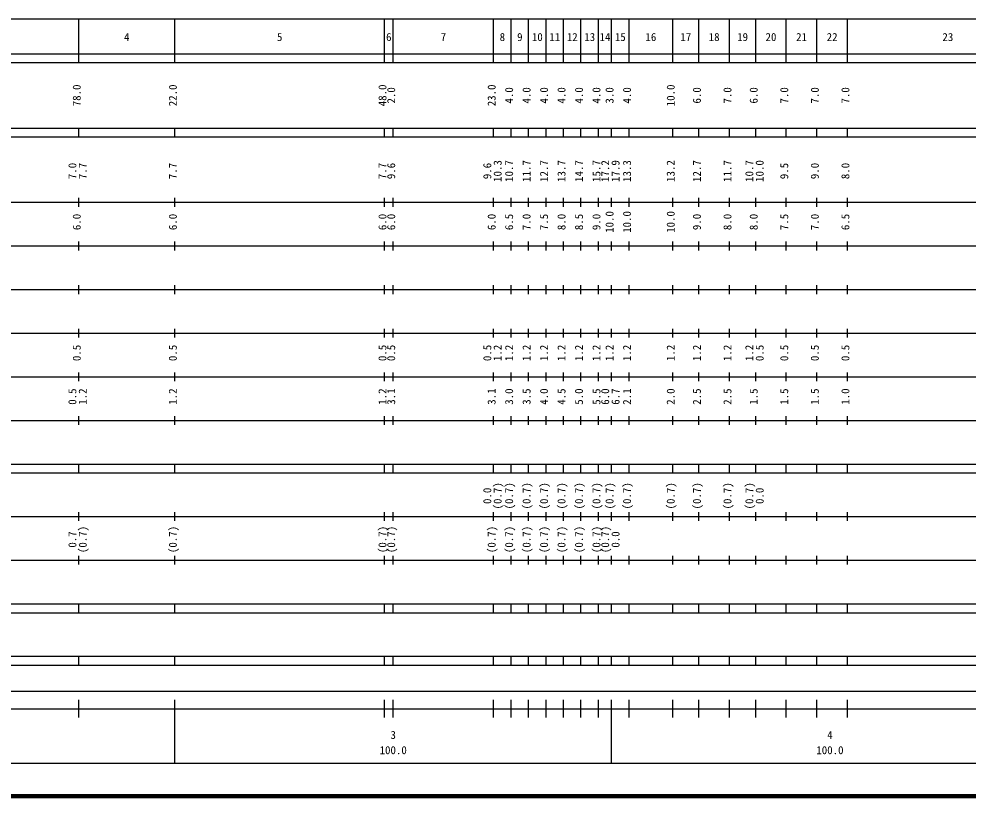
# Model space of a CAD drawing. Units: millimetres on the paper, enlarged 1000 times. Extents: x 40000 to 680000, y 20000 to 380000.
# Drawn here: x 232319 to 449845, y 20000 to 198000 of the extents above; entities that cross this region are included whole.
import ezdxf
from ezdxf.enums import TextEntityAlignment as Align

# ---------------------------------------------------------------- set-up
doc = ezdxf.new("R2010")
doc.units = ezdxf.units.MM
doc.header["$LTSCALE"] = 1000
doc.layers.add('S-TTL', color=2, linetype='Continuous', lineweight=140)
doc.layers.add('S-TTL-BAND', color=7, linetype='Continuous', lineweight=25)
doc.styles.add('ＭＳ ゴシック', font='')
doc.styles.get('ＭＳ ゴシック').set_extended_font_data('MS Gothic')

msp = doc.modelspace()

# ---------------------------------------------------------------- linework, layer by layer
at = {"layer": 'S-TTL'}
msp.add_line((40000, 20000), (680000, 20000), dxfattribs=at)
at = {"layer": 'S-TTL-BAND'}
for p, q in [((68000, 198000), (579000, 198000)), ((246000, 188000), (246000, 198000)), ((268000, 188000), (268000, 198000)), ((316000, 188000), (316000, 198000)), ((318000, 188000), (318000, 198000)), ((341000, 188000), (341000, 198000)), ((345000, 188000), (345000, 198000)), ((349000, 188000), (349000, 198000)), ((353000, 188000), (353000, 198000)), ((357000, 188000), (357000, 198000)), ((361000, 188000), (361000, 198000)), ((365000, 188000), (365000, 198000)), ((368000, 188000), (368000, 198000)), ((372000, 188000), (372000, 198000)), ((382000, 188000), (382000, 198000)), ((388000, 188000), (388000, 198000)), ((395000, 188000), (395000, 198000)), ((401000, 188000), (401000, 198000)), ((408000, 188000), (408000, 198000)), ((415000, 188000), (415000, 198000)), ((422000, 188000), (422000, 198000)), ((40000, 190000), (579000, 190000)), ((40000, 188000), (579000, 188000)), ((40000, 173000), (579000, 173000)), ((246000, 171000), (246000, 173000)), ((268000, 171000), (268000, 173000)), ((316000, 171000), (316000, 173000)), ((318000, 171000), (318000, 173000)), ((341000, 171000), (341000, 173000)), ((345000, 171000), (345000, 173000)), ((349000, 171000), (349000, 173000)), ((353000, 171000), (353000, 173000)), ((357000, 171000), (357000, 173000)), ((361000, 171000), (361000, 173000)), ((365000, 171000), (365000, 173000)), ((368000, 171000), (368000, 173000)), ((372000, 171000), (372000, 173000)), ((382000, 171000), (382000, 173000)), ((388000, 171000), (388000, 173000)), ((395000, 171000), (395000, 173000)), ((401000, 171000), (401000, 173000)), ((408000, 171000), (408000, 173000)), ((415000, 171000), (415000, 173000)), ((422000, 171000), (422000, 173000)), ((40000, 171000), (579000, 171000)), ((246000, 155000), (246000, 157000)), ((268000, 155000), (268000, 157000)), ((316000, 155000), (316000, 157000)), ((318000, 155000), (318000, 157000)), ((341000, 155000), (341000, 157000)), ((345000, 155000), (345000, 157000)), ((349000, 155000), (349000, 157000)), ((353000, 155000), (353000, 157000)), ((357000, 155000), (357000, 157000)), ((361000, 155000), (361000, 157000)), ((365000, 155000), (365000, 157000)), ((368000, 155000), (368000, 157000)), ((372000, 155000), (372000, 157000)), ((382000, 155000), (382000, 157000)), ((388000, 155000), (388000, 157000)), ((395000, 155000), (395000, 157000)), ((401000, 155000), (401000, 157000)), ((408000, 155000), (408000, 157000)), ((415000, 155000), (415000, 157000)), ((422000, 155000), (422000, 157000)), ((40000, 156000), (579000, 156000)), ((46000, 146000), (579000, 146000)), ((246000, 145000), (246000, 147000)), ((268000, 145000), (268000, 147000)), ((316000, 145000), (316000, 147000)), ((318000, 145000), (318000, 147000)), ((341000, 145000), (341000, 147000)), ((345000, 145000), (345000, 147000)), ((349000, 145000), (349000, 147000)), ((353000, 145000), (353000, 147000)), ((357000, 145000), (357000, 147000)), ((361000, 145000), (361000, 147000)), ((365000, 145000), (365000, 147000)), ((368000, 145000), (368000, 147000)), ((372000, 145000), (372000, 147000)), ((382000, 145000), (382000, 147000)), ((388000, 145000), (388000, 147000)), ((395000, 145000), (395000, 147000)), ((401000, 145000), (401000, 147000)), ((408000, 145000), (408000, 147000)), ((415000, 145000), (415000, 147000)), ((422000, 145000), (422000, 147000)), ((52000, 136000), (579000, 136000)), ((246000, 135000), (246000, 137000)), ((268000, 135000), (268000, 137000)), ((316000, 135000), (316000, 137000)), ((318000, 135000), (318000, 137000)), ((341000, 135000), (341000, 137000)), ((345000, 135000), (345000, 137000)), ((349000, 135000), (349000, 137000)), ((353000, 135000), (353000, 137000)), ((357000, 135000), (357000, 137000)), ((361000, 135000), (361000, 137000)), ((365000, 135000), (365000, 137000)), ((368000, 135000), (368000, 137000)), ((372000, 135000), (372000, 137000)), ((382000, 135000), (382000, 137000)), ((388000, 135000), (388000, 137000)), ((395000, 135000), (395000, 137000)), ((401000, 135000), (401000, 137000)), ((408000, 135000), (408000, 137000)), ((415000, 135000), (415000, 137000)), ((422000, 135000), (422000, 137000)), ((246000, 125000), (246000, 127000)), ((268000, 125000), (268000, 127000)), ((316000, 125000), (316000, 127000)), ((318000, 125000), (318000, 127000)), ((341000, 125000), (341000, 127000)), ((345000, 125000), (345000, 127000)), ((349000, 125000), (349000, 127000)), ((353000, 125000), (353000, 127000)), ((357000, 125000), (357000, 127000)), ((361000, 125000), (361000, 127000)), ((365000, 125000), (365000, 127000)), ((368000, 125000), (368000, 127000)), ((372000, 125000), (372000, 127000)), ((382000, 125000), (382000, 127000)), ((388000, 125000), (388000, 127000)), ((395000, 125000), (395000, 127000)), ((401000, 125000), (401000, 127000)), ((408000, 125000), (408000, 127000)), ((415000, 125000), (415000, 127000)), ((422000, 125000), (422000, 127000)), ((46000, 126000), (579000, 126000)), ((52000, 116000), (579000, 116000)), ((246000, 115000), (246000, 117000)), ((268000, 115000), (268000, 117000)), ((316000, 115000), (316000, 117000)), ((318000, 115000), (318000, 117000)), ((341000, 115000), (341000, 117000)), ((345000, 115000), (345000, 117000)), ((349000, 115000), (349000, 117000)), ((353000, 115000), (353000, 117000)), ((357000, 115000), (357000, 117000)), ((361000, 115000), (361000, 117000)), ((365000, 115000), (365000, 117000)), ((368000, 115000), (368000, 117000)), ((372000, 115000), (372000, 117000)), ((382000, 115000), (382000, 117000)), ((388000, 115000), (388000, 117000)), ((395000, 115000), (395000, 117000)), ((401000, 115000), (401000, 117000)), ((408000, 115000), (408000, 117000)), ((415000, 115000), (415000, 117000)), ((422000, 115000), (422000, 117000)), ((246000, 105000), (246000, 107000)), ((268000, 105000), (268000, 107000)), ((316000, 105000), (316000, 107000)), ((318000, 105000), (318000, 107000)), ((341000, 105000), (341000, 107000)), ((345000, 105000), (345000, 107000)), ((349000, 105000), (349000, 107000)), ((353000, 105000), (353000, 107000)), ((357000, 105000), (357000, 107000)), ((361000, 105000), (361000, 107000)), ((365000, 105000), (365000, 107000)), ((368000, 105000), (368000, 107000)), ((372000, 105000), (372000, 107000)), ((382000, 105000), (382000, 107000)), ((388000, 105000), (388000, 107000)), ((395000, 105000), (395000, 107000)), ((401000, 105000), (401000, 107000)), ((408000, 105000), (408000, 107000)), ((415000, 105000), (415000, 107000)), ((422000, 105000), (422000, 107000)), ((46000, 106000), (579000, 106000)), ((40000, 96000), (579000, 96000)), ((246000, 94000), (246000, 96000)), ((268000, 94000), (268000, 96000)), ((316000, 94000), (316000, 96000)), ((318000, 94000), (318000, 96000)), ((341000, 94000), (341000, 96000)), ((345000, 94000), (345000, 96000)), ((349000, 94000), (349000, 96000)), ((353000, 94000), (353000, 96000)), ((357000, 94000), (357000, 96000)), ((361000, 94000), (361000, 96000)), ((365000, 94000), (365000, 96000)), ((368000, 94000), (368000, 96000)), ((372000, 94000), (372000, 96000)), ((382000, 94000), (382000, 96000)), ((388000, 94000), (388000, 96000)), ((395000, 94000), (395000, 96000)), ((401000, 94000), (401000, 96000)), ((408000, 94000), (408000, 96000)), ((415000, 94000), (415000, 96000)), ((422000, 94000), (422000, 96000)), ((40000, 94000), (579000, 94000)), ((246000, 83000), (246000, 85000)), ((268000, 83000), (268000, 85000)), ((316000, 83000), (316000, 85000)), ((318000, 83000), (318000, 85000)), ((341000, 83000), (341000, 85000)), ((345000, 83000), (345000, 85000)), ((349000, 83000), (349000, 85000)), ((353000, 83000), (353000, 85000)), ((357000, 83000), (357000, 85000)), ((361000, 83000), (361000, 85000)), ((365000, 83000), (365000, 85000)), ((368000, 83000), (368000, 85000)), ((372000, 83000), (372000, 85000)), ((382000, 83000), (382000, 85000)), ((388000, 83000), (388000, 85000)), ((395000, 83000), (395000, 85000)), ((401000, 83000), (401000, 85000)), ((408000, 83000), (408000, 85000)), ((415000, 83000), (415000, 85000)), ((422000, 83000), (422000, 85000)), ((49000, 84000), (579000, 84000)), ((40000, 74000), (579000, 74000)), ((246000, 73000), (246000, 75000)), ((268000, 73000), (268000, 75000)), ((316000, 73000), (316000, 75000)), ((318000, 73000), (318000, 75000)), ((341000, 73000), (341000, 75000)), ((345000, 73000), (345000, 75000)), ((349000, 73000), (349000, 75000)), ((353000, 73000), (353000, 75000)), ((357000, 73000), (357000, 75000)), ((361000, 73000), (361000, 75000)), ((365000, 73000), (365000, 75000)), ((368000, 73000), (368000, 75000)), ((372000, 73000), (372000, 75000)), ((382000, 73000), (382000, 75000)), ((388000, 73000), (388000, 75000)), ((395000, 73000), (395000, 75000)), ((401000, 73000), (401000, 75000)), ((408000, 73000), (408000, 75000)), ((415000, 73000), (415000, 75000)), ((422000, 73000), (422000, 75000)), ((40000, 64000), (579000, 64000)), ((246000, 62000), (246000, 64000)), ((268000, 62000), (268000, 64000)), ((316000, 62000), (316000, 64000)), ((318000, 62000), (318000, 64000)), ((341000, 62000), (341000, 64000)), ((345000, 62000), (345000, 64000)), ((349000, 62000), (349000, 64000)), ((353000, 62000), (353000, 64000)), ((357000, 62000), (357000, 64000)), ((361000, 62000), (361000, 64000)), ((365000, 62000), (365000, 64000)), ((368000, 62000), (368000, 64000)), ((372000, 62000), (372000, 64000)), ((382000, 62000), (382000, 64000)), ((388000, 62000), (388000, 64000)), ((395000, 62000), (395000, 64000)), ((401000, 62000), (401000, 64000)), ((408000, 62000), (408000, 64000)), ((415000, 62000), (415000, 64000)), ((422000, 62000), (422000, 64000)), ((40000, 62000), (579000, 62000)), ((40000, 52000), (579000, 52000)), ((246000, 50000), (246000, 52000)), ((268000, 50000), (268000, 52000)), ((316000, 50000), (316000, 52000)), ((318000, 50000), (318000, 52000)), ((341000, 50000), (341000, 52000)), ((345000, 50000), (345000, 52000)), ((349000, 50000), (349000, 52000)), ((353000, 50000), (353000, 52000)), ((357000, 50000), (357000, 52000)), ((361000, 50000), (361000, 52000)), ((365000, 50000), (365000, 52000)), ((368000, 50000), (368000, 52000)), ((372000, 50000), (372000, 52000)), ((382000, 50000), (382000, 52000)), ((388000, 50000), (388000, 52000)), ((395000, 50000), (395000, 52000)), ((401000, 50000), (401000, 52000)), ((408000, 50000), (408000, 52000)), ((415000, 50000), (415000, 52000)), ((422000, 50000), (422000, 52000)), ((40000, 50000), (579000, 50000)), ((71000, 44000), (565000, 44000)), ((246000, 38000), (246000, 42000)), ((268000, 27500), (268000, 42000)), ((316000, 38000), (316000, 42000)), ((318000, 38000), (318000, 42000)), ((341000, 38000), (341000, 42000)), ((345000, 38000), (345000, 42000)), ((349000, 38000), (349000, 42000)), ((353000, 38000), (353000, 42000)), ((357000, 38000), (357000, 42000)), ((361000, 38000), (361000, 42000)), ((365000, 38000), (365000, 42000)), ((368000, 27500), (368000, 42000)), ((372000, 38000), (372000, 42000)), ((382000, 38000), (382000, 42000)), ((388000, 38000), (388000, 42000)), ((395000, 38000), (395000, 42000)), ((401000, 38000), (401000, 42000)), ((408000, 38000), (408000, 42000)), ((415000, 38000), (415000, 42000)), ((422000, 38000), (422000, 42000)), ((40000, 40000), (579000, 40000)), ((68000, 27500), (579000, 27500))]:
    msp.add_line(p, q, dxfattribs=at)

# ---------------------------------------------------------------- texts
at = {"layer": 'S-TTL-BAND', "style": 'ＭＳ ゴシック'}
for s, p in [('4', (257000, 192405)), ('5', (292000, 192405)), ('6', (317000, 192405)), ('7', (329500, 192405)), ('8', (343000, 192405)), ('9', (347000, 192405)), ('10', (351000, 192405)), ('11', (355000, 192405)), ('12', (359000, 192405)), ('13', (363000, 192405)), ('14', (366500, 192405)), ('15', (370000, 192405)), ('16', (377000, 192405)), ('17', (385000, 192405)), ('18', (391500, 192405)), ('19', (398000, 192405)), ('20', (404500, 192405)), ('21', (411500, 192405)), ('22', (418500, 192405)), ('23', (445000, 192405)), ('3', (318000, 32523)), ('4', (418000, 32523)), ('100.0', (318000, 29033)), ('100.0', (418000, 29033))]:
    msp.add_text(s, height=1833, dxfattribs=at).set_placement(p, align=Align.BOTTOM_CENTER)
for s, p in [('78.0', (247000, 180500)), ('22.0', (269000, 180500)), ('48.0', (317000, 180500)), ('23.0', (342000, 180500)), ('10.0', (383000, 180500)), ('2.0', (319000, 180500)), ('4.0', (346000, 180500)), ('4.0', (350000, 180500)), ('4.0', (354000, 180500)), ('4.0', (358000, 180500)), ('4.0', (362000, 180500)), ('4.0', (366000, 180500)), ('3.0', (369000, 180500)), ('4.0', (373000, 180500)), ('6.0', (389000, 180500)), ('7.0', (396000, 180500)), ('6.0', (402000, 180500)), ('7.0', (409000, 180500)), ('7.0', (416000, 180500)), ('7.0', (423000, 180500)), ('10.3', (343370, 163174)), ('10.7', (346000, 163174)), ('11.7', (350000, 163174)), ('12.7', (354000, 163174)), ('13.7', (358000, 163174)), ('14.7', (362000, 163174)), ('15.7', (366000, 163174)), ('17.2', (368000, 163174)), ('17.9', (370370, 163174)), ('13.3', (373000, 163174)), ('13.2', (383000, 163174)), ('12.7', (389000, 163174)), ('11.7', (396000, 163174)), ('10.7', (401000, 163174)), ('10.0', (403370, 163174)), ('7.0', (246000, 163174)), ('7.7', (248370, 163174)), ('7.7', (269000, 163174)), ('7.7', (317000, 163174)), ('9.6', (319000, 163174)), ('9.6', (341000, 163174)), ('9.5', (409000, 163174)), ('9.0', (416000, 163174)), ('8.0', (423000, 163174)), ('6.0', (247000, 151500)), ('6.0', (269000, 151500)), ('6.0', (317000, 151500)), ('6.0', (319000, 151500)), ('6.0', (342000, 151500)), ('6.5', (346000, 151500)), ('7.0', (350000, 151500)), ('7.5', (354000, 151500)), ('8.0', (358000, 151500)), ('8.5', (362000, 151500)), ('9.0', (366000, 151500)), ('10.0', (369000, 151500)), ('10.0', (373000, 151500)), ('10.0', (383000, 151500)), ('9.0', (389000, 151500)), ('8.0', (396000, 151500)), ('8.0', (402000, 151500)), ('7.5', (409000, 151500)), ('7.0', (416000, 151500)), ('6.5', (423000, 151500)), ('0.5', (247000, 121500)), ('0.5', (269000, 121500)), ('0.5', (317000, 121500)), ('0.5', (319000, 121500)), ('0.5', (341000, 121500)), ('1.2', (343370, 121500)), ('1.2', (346000, 121500)), ('1.2', (350000, 121500)), ('1.2', (354000, 121500)), ('1.2', (358000, 121500)), ('1.2', (362000, 121500)), ('1.2', (366000, 121500)), ('1.2', (369000, 121500)), ('1.2', (373000, 121500)), ('1.2', (383000, 121500)), ('1.2', (389000, 121500)), ('1.2', (396000, 121500)), ('1.2', (401000, 121500)), ('0.5', (403370, 121500)), ('0.5', (409000, 121500)), ('0.5', (416000, 121500)), ('0.5', (423000, 121500)), ('0.5', (246000, 111500)), ('1.2', (248370, 111500)), ('1.2', (269000, 111500)), ('1.2', (317000, 111500)), ('3.1', (319000, 111500)), ('3.1', (342000, 111500)), ('3.0', (346000, 111500)), ('3.5', (350000, 111500)), ('4.0', (354000, 111500)), ('4.5', (358000, 111500)), ('5.0', (362000, 111500)), ('5.5', (366000, 111500)), ('6.0', (368000, 111500)), ('6.7', (370370, 111500)), ('2.1', (373000, 111500)), ('2.0', (383000, 111500)), ('2.5', (389000, 111500)), ('2.5', (396000, 111500)), ('1.5', (402000, 111500)), ('1.5', (409000, 111500)), ('1.5', (416000, 111500)), ('1.0', (423000, 111500)), ('(0.7)', (343370, 88764)), ('(0.7)', (346000, 88764)), ('(0.7)', (350000, 88764)), ('(0.7)', (354000, 88764)), ('(0.7)', (358000, 88764)), ('(0.7)', (362000, 88764)), ('(0.7)', (366000, 88764)), ('(0.7)', (369000, 88764)), ('(0.7)', (373000, 88764)), ('(0.7)', (383000, 88764)), ('(0.7)', (389000, 88764)), ('(0.7)', (396000, 88764)), ('(0.7)', (401000, 88764)), ('0.0', (341000, 88764)), ('0.0', (403370, 88764)), ('0.7', (246000, 78764)), ('(0.7)', (248370, 78764)), ('(0.7)', (269000, 78764)), ('(0.7)', (317000, 78764)), ('(0.7)', (319000, 78764)), ('(0.7)', (342000, 78764)), ('(0.7)', (346000, 78764)), ('(0.7)', (350000, 78764)), ('(0.7)', (354000, 78764)), ('(0.7)', (358000, 78764)), ('(0.7)', (362000, 78764)), ('(0.7)', (366000, 78764)), ('(0.7)', (368000, 78764)), ('0.0', (370370, 78764))]:
    msp.add_text(s, height=1833, rotation=90, dxfattribs=at).set_placement(p, align=Align.BOTTOM_CENTER)

doc.saveas('drawing.dxf')
